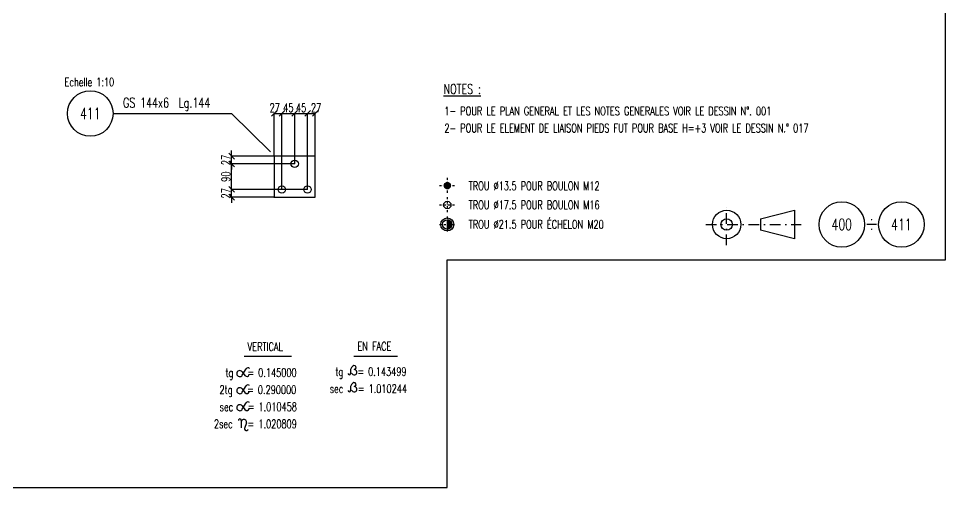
# Model space of a CAD drawing. Extents: x 161763 to 177983, y -148739 to -137259.
# Drawn here: x 171470 to 177983, y -148739 to -145445 of the extents above; entities that cross this region are included whole.
import ezdxf
from ezdxf.enums import TextEntityAlignment as Align

# ---------------------------------------------------------------- set-up
doc = ezdxf.new("R2010")
doc.units = 0
doc.header["$LTSCALE"] = 150
doc.header["$MEASUREMENT"] = 0
doc.linetypes.add('DASHDOT', pattern=[1, 0.5, -0.25, 0, -0.25])
doc.layers.get('0').update_dxf_attribs({"linetype": 'CONTINUOUS'})
for name, color, linetype in [('BOLLINI_1', 7, 'CONTINUOUS'), ('FORI', 2, 'CONTINUOUS'), ('LINEA-MEDIA', 7, 'CONTINUOUS'), ('LINEE_PIASTRE', 2, 'CONTINUOUS'), ('LM', 7, 'CONTINUOUS'), ('LS', 7, 'CONTINUOUS'), ('MZ', 6, 'DASHDOT'), ('NOTATION', 2, 'CONTINUOUS'), ('PIASTRE', 5, 'CONTINUOUS'), ('SEZIONI', 6, 'CONTINUOUS')]:
    doc.layers.add(name, color=color, linetype=linetype)
doc.styles.add('QUOTE', font='ROMANS8.SHX', dxfattribs={"width": 0.7})
doc.styles.add('RQL', font='ROMANS8.SHX', dxfattribs={"width": 0.7})
doc.styles.add('RS', font='ROMANS8.shx', dxfattribs={"width": 0.7})
doc.styles.get("Standard").update_dxf_attribs({"font": 'ROMANS8.SHX', "width": 0.7})
doc.dimstyles.new('TRATTO', dxfattribs={"dimscale": 0, "dimtxt": 60, "dimasz": 40, "dimexe": 0, "dimexo": 0, "dimgap": 10, "dimtad": 1, "dimrnd": 0.5, "dimdsep": 46, "dimtxsty": 'RS', "dimblk1": 'OBLIQUE', "dimblk2": 'OBLIQUE', "dimsah": 1, "dimcen": 0.09, "dimclrd": 2, "dimclre": 2, "dimclrt": 7, "dimadec": 0, "dimazin": 0, "dimtfac": 1, "dimtix": 1, "dimtmove": 2, "dimatfit": 3, "dimfxl": 1, "dimtolj": 1, "dimtzin": 0, "dimarcsym": 0})

# ---------------------------------------------------------------- blocks, each defined once
blk = doc.blocks.new('xxx')
blk.add_circle((0, 0), 8)
at = {"color": 3, "style": 'RQL', "width": 0.7}
blk.add_attdef('POS', text='', height=4, dxfattribs=at).set_placement((0, 0), align=Align.MIDDLE)
at = {"style": 'RQL', "width": 0.7, "flags": 1}
for tag, p in [('POS1', (-0.39, -5.42)), ('TIPO', (-0.39, -8.66))]:
    blk.add_attdef(tag, p, '', height=2, dxfattribs=at)
blk = doc.blocks.new('12')
at = {"color": 0}
for p, q in [((-1, 0.06), (-0.06, 1)), ((-1, 0.01), (-0.01, 1)), ((-1, -0.03), (0.03, 1)), ((-1, -0.07), (0.07, 1)), ((0.09, -1), (-1, 0.09)), ((0.05, -1), (-1, 0.05)), ((0, -1), (-1, 0)), ((-0.99, 0.16), (-0.16, 0.99)), ((-0.99, 0.11), (-0.11, 0.99)), ((-0.99, -0.11), (0.11, 0.99)), ((-0.99, -0.15), (0.15, 0.99)), ((0.17, -0.99), (-0.99, 0.17)), ((0.13, -0.99), (-0.99, 0.13)), ((-0.98, 0.22), (-0.22, 0.98)), ((-0.98, -0.19), (0.19, 0.98)), ((0.21, -0.98), (-0.98, 0.21)), ((-0.97, -0.23), (0.23, 0.97)), ((0.24, -0.97), (-0.97, 0.24)), ((-0.96, 0.28), (-0.28, 0.96)), ((-0.96, -0.27), (0.27, 0.96)), ((0.28, -0.96), (-0.96, 0.28)), ((-0.95, -0.3), (0.3, 0.95)), ((0.31, -0.95), (-0.95, 0.31)), ((-0.94, 0.34), (-0.34, 0.94)), ((-0.94, -0.33), (0.33, 0.94)), ((0.35, -0.94), (-0.94, 0.35)), ((-0.93, -0.37), (0.37, 0.93)), ((0.38, -0.93), (-0.93, 0.38)), ((-0.92, -0.4), (0.4, 0.92)), ((-0.91, 0.42), (-0.42, 0.91)), ((0.41, -0.91), (-0.91, 0.41)), ((-0.9, -0.43), (0.43, 0.9)), ((0.44, -0.9), (-0.9, 0.44)), ((-0.89, -0.46), (0.46, 0.89)), ((0.47, -0.88), (-0.88, 0.47)), ((-0.87, -0.49), (0.49, 0.87)), ((0.5, -0.87), (-0.87, 0.5)), ((-0.86, 0.52), (-0.52, 0.86)), ((-0.86, -0.52), (0.52, 0.86)), ((0.53, -0.85), (-0.85, 0.53)), ((-0.84, -0.54), (0.54, 0.84)), ((0.55, -0.83), (-0.83, 0.55)), ((-0.82, -0.57), (0.57, 0.82)), ((0.58, -0.81), (-0.81, 0.58)), ((-0.8, -0.6), (0.6, 0.8)), ((0.61, -0.79), (-0.79, 0.61)), ((-0.78, -0.62), (0.62, 0.78)), ((0.63, -0.78), (-0.78, 0.63)), ((-0.76, -0.65), (0.65, 0.76)), ((0.66, -0.75), (-0.75, 0.66)), ((-0.74, -0.67), (0.67, 0.74)), ((0.68, -0.73), (-0.73, 0.68)), ((-0.72, -0.69), (0.69, 0.72)), ((0.7, -0.71), (-0.71, 0.7)), ((-0.7, -0.72), (0.72, 0.7)), ((0.73, -0.69), (-0.69, 0.73)), ((0.75, -0.67), (-0.67, 0.75)), ((-0.67, -0.74), (0.74, 0.67)), ((-0.65, -0.76), (0.76, 0.65)), ((0.77, -0.64), (-0.64, 0.77)), ((-0.63, -0.78), (0.78, 0.63)), ((0.79, -0.62), (-0.62, 0.79)), ((-0.6, -0.8), (0.8, 0.6)), ((0.81, -0.59), (-0.59, 0.81)), ((-0.57, -0.82), (0.82, 0.57)), ((0.83, -0.56), (-0.56, 0.83)), ((-0.55, -0.84), (0.84, 0.55)), ((0.84, -0.54), (-0.54, 0.84)), ((-0.52, -0.85), (0.85, 0.52)), ((0.86, -0.51), (-0.51, 0.86)), ((-0.49, -0.87), (0.87, 0.49)), ((0.88, -0.48), (-0.48, 0.88)), ((-0.46, -0.89), (0.89, 0.46)), ((0.89, -0.45), (-0.45, 0.89)), ((-0.43, -0.9), (0.9, 0.43)), ((0.91, -0.42), (-0.42, 0.91)), ((-0.4, -0.92), (0.92, 0.4)), ((0.92, -0.39), (-0.39, 0.92)), ((-0.37, -0.93), (0.93, 0.37)), ((0.93, -0.36), (-0.36, 0.93)), ((-0.34, -0.94), (0.94, 0.34)), ((0.95, -0.33), (-0.33, 0.95)), ((-0.3, -0.95), (0.95, 0.3)), ((0.96, -0.29), (-0.29, 0.96)), ((-0.27, -0.96), (0.96, 0.27)), ((0.97, -0.26), (-0.26, 0.97)), ((-0.23, -0.97), (0.97, 0.23)), ((0.98, -0.22), (-0.22, 0.98)), ((-0.2, -0.98), (0.98, 0.2)), ((0.98, -0.18), (-0.18, 0.98)), ((-0.16, -0.99), (0.99, 0.16)), ((0.99, -0.14), (-0.14, 0.99)), ((-0.12, -0.99), (0.99, 0.12)), ((0.99, -0.1), (-0.1, 0.99)), ((-0.08, -1), (1, 0.08)), ((1, -0.06), (-0.06, 1)), ((-0.04, -1), (1, 0.04)), ((1, -0.02), (-0.02, 1)), ((1, 0.02), (0.02, 1)), ((1, 0.07), (0.07, 1)), ((0.99, 0.12), (0.12, 0.99)), ((0.98, 0.17), (0.17, 0.98)), ((0.97, 0.23), (0.23, 0.97)), ((0.96, 0.29), (0.29, 0.96)), ((0.93, 0.36), (0.36, 0.93)), ((0.9, 0.44), (0.44, 0.9)), ((0.84, 0.55), (0.55, 0.84)), ((-0.04, -1), (-1, -0.04)), ((-0.09, -1), (-1, -0.09)), ((-0.14, -0.99), (-0.99, -0.14)), ((-0.2, -0.98), (-0.98, -0.2)), ((-0.25, -0.97), (-0.97, -0.25)), ((-0.32, -0.95), (-0.95, -0.32)), ((-0.39, -0.92), (-0.92, -0.39)), ((-0.48, -0.88), (-0.88, -0.48)), ((-0.6, -0.8), (-0.8, -0.6)), ((0.01, -1), (1, -0.01)), ((0.05, -1), (1, -0.05)), ((0.1, -0.99), (0.99, -0.1)), ((0.15, -0.99), (0.99, -0.15)), ((0.21, -0.98), (0.98, -0.21)), ((0.27, -0.96), (0.96, -0.27)), ((0.33, -0.94), (0.94, -0.33)), ((0.41, -0.91), (0.91, -0.41)), ((0.5, -0.87), (0.87, -0.5)), ((0.66, -0.75), (0.75, -0.66))]:
    blk.add_line(p, q, dxfattribs=at)
blk.add_circle((0, 0), 1)
blk = doc.blocks.new('16')
blk.add_circle((0, 0), 1)
blk = doc.blocks.new('20')
at = {"color": 0}
for p, q in [((0, 0.98), (0.02, 1)), ((0, 0.94), (0.06, 1)), ((1, -0.01), (0, 0.99)), ((0, 0.89), (0.1, 0.99)), ((0, 0.85), (0.14, 0.99)), ((0, 0.8), (0.18, 0.98)), ((0, 0.76), (0.22, 0.98)), ((0, 0.71), (0.25, 0.97)), ((0, 0.67), (0.29, 0.96)), ((1, -0.05), (0, 0.95)), ((0, 0.62), (0.32, 0.95)), ((0, 0.58), (0.36, 0.93)), ((0, 0.53), (0.39, 0.92)), ((0, 0.49), (0.42, 0.91)), ((1, -0.09), (0, 0.9)), ((0, 0.44), (0.45, 0.89)), ((0, 0.4), (0.48, 0.88)), ((0.99, -0.13), (0, 0.86)), ((0, 0.35), (0.51, 0.86)), ((0, 0.31), (0.54, 0.84)), ((0, 0.26), (0.56, 0.83)), ((0.99, -0.17), (0, 0.81)), ((0, 0.22), (0.59, 0.81)), ((0, 0.17), (0.61, 0.79)), ((0.98, -0.21), (0, 0.77)), ((0, 0.13), (0.64, 0.77)), ((0, 0.08), (0.66, 0.75)), ((0, 0.04), (0.69, 0.73)), ((0.97, -0.25), (0, 0.72)), ((0, -0.01), (0.71, 0.7)), ((0.96, -0.28), (0, 0.68)), ((0, -0.05), (0.73, 0.68)), ((0, -0.1), (0.75, 0.66)), ((0.95, -0.32), (0, 0.63)), ((0, -0.14), (0.77, 0.63)), ((0, -0.19), (0.79, 0.61)), ((0.94, -0.35), (0, 0.59)), ((0, -0.23), (0.81, 0.58)), ((0, -0.28), (0.83, 0.56)), ((0.92, -0.38), (0, 0.54)), ((0, -0.32), (0.85, 0.53)), ((0.91, -0.41), (0, 0.5)), ((0, -0.36), (0.87, 0.5)), ((0, -0.41), (0.88, 0.47)), ((0.9, -0.44), (0, 0.45)), ((0, -0.45), (0.9, 0.44)), ((0.88, -0.47), (0, 0.41)), ((0, -0.5), (0.91, 0.41)), ((0, -0.54), (0.92, 0.38)), ((0.87, -0.5), (0, 0.36)), ((0, -0.59), (0.94, 0.35)), ((0.85, -0.53), (0, 0.32)), ((0, -0.63), (0.95, 0.31)), ((0, -0.68), (0.96, 0.28)), ((0.83, -0.56), (0, 0.27)), ((0, -0.72), (0.97, 0.25)), ((0.81, -0.58), (0, 0.23)), ((0, -0.77), (0.98, 0.21)), ((0.79, -0.61), (0, 0.18)), ((0, -0.81), (0.99, 0.17)), ((0.77, -0.63), (0, 0.14)), ((0, -0.86), (0.99, 0.13)), ((0.75, -0.66), (0, 0.09)), ((0, -0.9), (1, 0.09)), ((0.73, -0.68), (0, 0.05)), ((0, -0.95), (1, 0.05)), ((0.71, -0.7), (0, 0.01)), ((0, -0.99), (1, 0.01)), ((1, 0.04), (0.04, 1)), ((1, 0.09), (0.09, 1)), ((0.99, 0.14), (0.14, 0.99)), ((0.98, 0.19), (0.19, 0.98)), ((0.97, 0.25), (0.25, 0.97)), ((0.95, 0.31), (0.31, 0.95)), ((0.92, 0.38), (0.38, 0.92)), ((0.88, 0.47), (0.47, 0.88)), ((0.81, 0.59), (0.59, 0.81)), ((0.69, -0.73), (0, -0.04)), ((0.66, -0.75), (0, -0.08)), ((0.64, -0.77), (0, -0.13)), ((0.61, -0.79), (0, -0.17)), ((0.59, -0.81), (0, -0.22)), ((0.56, -0.83), (0, -0.26)), ((0.54, -0.84), (0, -0.31)), ((0.51, -0.86), (0, -0.35)), ((0.48, -0.88), (0, -0.4)), ((0.45, -0.89), (0, -0.44)), ((0.42, -0.91), (0, -0.49)), ((0.39, -0.92), (0, -0.53)), ((0.36, -0.93), (0, -0.58)), ((0.32, -0.95), (0, -0.62)), ((0.29, -0.96), (0, -0.67)), ((0.25, -0.97), (0, -0.71)), ((0.22, -0.98), (0, -0.76)), ((0.18, -0.98), (0, -0.8)), ((0.14, -0.99), (0, -0.85)), ((0.1, -0.99), (0, -0.89)), ((0.04, -1), (1, -0.04)), ((0.09, -1), (1, -0.09)), ((0.14, -0.99), (0.99, -0.14)), ((0.19, -0.98), (0.98, -0.19)), ((0.25, -0.97), (0.97, -0.25)), ((0.31, -0.95), (0.95, -0.31)), ((0.38, -0.92), (0.92, -0.38)), ((0.47, -0.88), (0.88, -0.47)), ((0.59, -0.81), (0.81, -0.59))]:
    blk.add_line(p, q, dxfattribs=at)
blk.add_line((0, 1), (0, -1))
blk.add_circle((0, 0), 1)
blk = doc.blocks.new('MRKR_98')
blk.add_point((0, 0))
at = {"color": 7, "style": 'QUOTE', "width": 0.5, "flags": 1}
for tag, p in [('TI', (3.7, 6.8)), ('NFORI', (3.7, 5.3)), ('AUX2', (3.7, 4.9)), ('FAM', (3.7, 4.5)), ('AUX1', (3.7, 4.2)), ('COMMESSA', (3.7, 3.8)), ('SPESSORE', (3.7, 2.5)), ('SV', (3.7, 1.8)), ('QUA', (3.7, 1.1)), ('DI_S', (3.7, 6.4)), ('D_S', (3.7, 6)), ('E_S', (3.7, 5.7)), ('MD', (3.7, 3.5)), ('MP', (3.7, 3.2)), ('LARGHEZZA', (3.7, 2.8)), ('NP', (3.7, 2.1)), ('PESO', (3.7, 1.4)), ('LUN', (3.7, 0.8)), ('PROF', (3.7, 0.4)), ('POS', (3.7, 0.1))]:
    blk.add_attdef(tag, p, '', height=0.2, dxfattribs=at)
at = {"color": 7, "flags": 1}
for tag, p in [('LAV1', (5.3, 6.9)), ('LAV2', (5.3, 6.5)), ('LAV3', (5.3, 6.2)), ('LAV4', (5.3, 5.9)), ('LAV5', (5.3, 5.5)), ('LAV6', (5.3, 5.2)), ('LAV7', (5.3, 4.9)), ('LAV8', (5.3, 4.5)), ('LAV9', (5.3, 4.2)), ('LAV10', (5.3, 3.9))]:
    blk.add_attdef(tag, p, '', height=0.2, dxfattribs=at)
blk = doc.blocks.new('_OBLIQUE')
at = {"color": 0, "linetype": 'ByBlock'}
blk.add_line((-0.5, -0.5), (0.5, 0.5), dxfattribs=at)
blk = doc.blocks.new('*D40')
at = {"layer": 'SEZIONI', "color": 2, "lineweight": -2, "transparency": 16777216}
for p, q in [((172966.7, -146645.6), (172966.7, -146605.6)), ((173500.7, -146645.6), (172966.7, -146645.6)), ((172966.7, -146699.6), (172966.7, -146645.6)), ((173266.7, -146699.6), (172966.7, -146699.6)), ((172966.7, -146699.6), (172966.7, -146739.6))]:
    blk.add_line(p, q, dxfattribs=at)
at = {"layer": 'SEZIONI', "color": 2, "lineweight": -2, "transparency": 16777216, "xscale": 40, "yscale": 40, "zscale": 40}
for p, rotation in [((172966.7, -146645.6), 270), ((172966.7, -146699.6), 90)]:
    blk.add_blockref('_OBLIQUE', p, dxfattribs=dict(at, rotation=rotation))
at = {"layer": 'SEZIONI', "color": 7, "transparency": 16777216, "insert": (172926.7, -146672.6), "char_height": 60, "attachment_point": 5, "rotation": 90, "style": 'RS'}
blk.add_mtext('\\A1;27', dxfattribs=at)
blk = doc.blocks.new('*D41')
at = {"layer": 'SEZIONI', "color": 2, "lineweight": -2, "transparency": 16777216}
for p, q in [((173410.7, -146465.6), (172966.7, -146465.6)), ((172966.7, -146645.6), (172966.7, -146465.6)), ((173500.7, -146645.6), (172966.7, -146645.6))]:
    blk.add_line(p, q, dxfattribs=at)
at = {"layer": 'SEZIONI', "color": 2, "lineweight": -2, "transparency": 16777216, "xscale": 40, "yscale": 40, "zscale": 40}
for p, rotation in [((172966.7, -146465.6), 90), ((172966.7, -146645.6), 270)]:
    blk.add_blockref('_OBLIQUE', p, dxfattribs=dict(at, rotation=rotation))
at = {"layer": 'SEZIONI', "color": 7, "transparency": 16777216, "insert": (172926.7, -146555.6), "char_height": 60, "attachment_point": 5, "rotation": 90, "style": 'RS'}
blk.add_mtext('\\A1;90', dxfattribs=at)
blk = doc.blocks.new('*D42')
at = {"layer": 'SEZIONI', "color": 2, "lineweight": -2, "transparency": 16777216}
for p, q in [((172966.7, -146411.6), (172966.7, -146371.6)), ((173266.7, -146411.6), (172966.7, -146411.6)), ((172966.7, -146465.6), (172966.7, -146411.6)), ((173410.7, -146465.6), (172966.7, -146465.6)), ((172966.7, -146465.6), (172966.7, -146505.6))]:
    blk.add_line(p, q, dxfattribs=at)
at = {"layer": 'SEZIONI', "color": 2, "lineweight": -2, "transparency": 16777216, "xscale": 40, "yscale": 40, "zscale": 40}
for p, rotation in [((172966.7, -146411.6), 270), ((172966.7, -146465.6), 90)]:
    blk.add_blockref('_OBLIQUE', p, dxfattribs=dict(at, rotation=rotation))
at = {"layer": 'SEZIONI', "color": 7, "transparency": 16777216, "insert": (172926.7, -146438.6), "char_height": 60, "attachment_point": 5, "rotation": 90, "style": 'RS'}
blk.add_mtext('\\A1;27', dxfattribs=at)
blk = doc.blocks.new('*D43')
at = {"layer": 'SEZIONI', "color": 2, "lineweight": -2, "transparency": 16777216}
for p, q in [((173266.7, -146411.6), (173266.7, -146111.6)), ((173266.7, -146111.6), (173320.7, -146111.6)), ((173320.7, -146645.6), (173320.7, -146111.6))]:
    blk.add_line(p, q, dxfattribs=at)
at = {"layer": 'SEZIONI', "color": 2, "lineweight": -2, "transparency": 16777216, "xscale": 40, "yscale": 40, "zscale": 40, "rotation": 180}
blk.add_blockref('_OBLIQUE', (173266.7, -146111.6), dxfattribs=at)
at = {"layer": 'SEZIONI', "color": 2, "lineweight": -2, "transparency": 16777216, "xscale": 40, "yscale": 40, "zscale": 40}
blk.add_blockref('_OBLIQUE', (173320.7, -146111.6), dxfattribs=at)
at = {"layer": 'SEZIONI', "color": 7, "transparency": 16777216, "insert": (173270.3, -146071.6), "char_height": 60, "attachment_point": 5, "style": 'RS'}
blk.add_mtext('\\A1;27', dxfattribs=at)
blk = doc.blocks.new('*D44')
at = {"layer": 'SEZIONI', "color": 2, "lineweight": -2, "transparency": 16777216}
for p, q in [((173320.7, -146645.6), (173320.7, -146111.6)), ((173320.7, -146111.6), (173410.7, -146111.6)), ((173410.7, -146465.6), (173410.7, -146111.6))]:
    blk.add_line(p, q, dxfattribs=at)
at = {"layer": 'SEZIONI', "color": 2, "lineweight": -2, "transparency": 16777216, "xscale": 40, "yscale": 40, "zscale": 40, "rotation": 180}
blk.add_blockref('_OBLIQUE', (173320.7, -146111.6), dxfattribs=at)
at = {"layer": 'SEZIONI', "color": 2, "lineweight": -2, "transparency": 16777216, "xscale": 40, "yscale": 40, "zscale": 40}
blk.add_blockref('_OBLIQUE', (173410.7, -146111.6), dxfattribs=at)
at = {"layer": 'SEZIONI', "color": 7, "transparency": 16777216, "insert": (173365.7, -146071.6), "char_height": 60, "attachment_point": 5, "style": 'RS'}
blk.add_mtext('\\A1;45', dxfattribs=at)
blk = doc.blocks.new('*D45')
at = {"layer": 'SEZIONI', "color": 2, "lineweight": -2, "transparency": 16777216}
for p, q in [((173410.7, -146465.6), (173410.7, -146111.6)), ((173410.7, -146111.6), (173500.7, -146111.6)), ((173500.7, -146645.6), (173500.7, -146111.6))]:
    blk.add_line(p, q, dxfattribs=at)
at = {"layer": 'SEZIONI', "color": 2, "lineweight": -2, "transparency": 16777216, "xscale": 40, "yscale": 40, "zscale": 40, "rotation": 180}
blk.add_blockref('_OBLIQUE', (173410.7, -146111.6), dxfattribs=at)
at = {"layer": 'SEZIONI', "color": 2, "lineweight": -2, "transparency": 16777216, "xscale": 40, "yscale": 40, "zscale": 40}
blk.add_blockref('_OBLIQUE', (173500.7, -146111.6), dxfattribs=at)
at = {"layer": 'SEZIONI', "color": 7, "transparency": 16777216, "insert": (173455.7, -146071.6), "char_height": 60, "attachment_point": 5, "style": 'RS'}
blk.add_mtext('\\A1;45', dxfattribs=at)
blk = doc.blocks.new('*D46')
at = {"layer": 'SEZIONI', "color": 2, "lineweight": -2, "transparency": 16777216}
for p, q in [((173500.7, -146645.6), (173500.7, -146111.6)), ((173500.7, -146111.6), (173554.7, -146111.6)), ((173554.7, -146411.6), (173554.7, -146111.6))]:
    blk.add_line(p, q, dxfattribs=at)
at = {"layer": 'SEZIONI', "color": 2, "lineweight": -2, "transparency": 16777216, "xscale": 40, "yscale": 40, "zscale": 40, "rotation": 180}
blk.add_blockref('_OBLIQUE', (173500.7, -146111.6), dxfattribs=at)
at = {"layer": 'SEZIONI', "color": 2, "lineweight": -2, "transparency": 16777216, "xscale": 40, "yscale": 40, "zscale": 40}
blk.add_blockref('_OBLIQUE', (173554.7, -146111.6), dxfattribs=at)
at = {"layer": 'SEZIONI', "color": 7, "transparency": 16777216, "insert": (173560.7, -146071.6), "char_height": 60, "attachment_point": 5, "style": 'RS'}
blk.add_mtext('\\A1;27', dxfattribs=at)

msp = doc.modelspace()

# ---------------------------------------------------------------- linework, layer by layer
at = {"color": 0}
for p, q in [((176682.568, -146851.395), (176923.005, -146791.395)), ((176682.568, -146851.395), (176682.568, -146931.395)), ((176923.005, -146791.395), (176923.005, -146991.395)), ((176923.005, -146991.395), (176682.568, -146931.395))]:
    msp.add_line(p, q, dxfattribs=at)
for radius in [100, 40]:
    msp.add_circle((176445.296, -146891.395), radius, dxfattribs=at)
at = {"layer": 'LINEA-MEDIA'}
for p, q in [((173055.45, -147817.733), (173386.97, -147817.733)), ((173826.828, -147817.733), (174133.791, -147817.733)), ((173041.119, -147926.347), (173060.973, -147952.61)), ((173042.439, -147949.754), (173069.103, -147904.725)), ((173042.439, -148069.926), (173069.103, -148024.897)), ((173041.119, -148046.52), (173060.973, -148072.782)), ((173042.439, -148189.598), (173069.103, -148144.569)), ((173041.119, -148166.192), (173060.973, -148192.454)), ((173035.568, -148267.594), (173035.568, -148320.084)), ((173070.765, -148284.863), (173058.7, -148323.613))]:
    msp.add_line(p, q, dxfattribs=at)
for centre, radius, start, end in [((173853.452, -147924.427), 51.996, 132.1410417, 193.7786336), ((173828.369, -147895.623), 13.827, 270, 135.1576665), ((173024.337, -147939.035), 21.038, 37.0889899, 329.3681632), ((173074.47, -147942.406), 16.92, 217.0889899, 345.8511132), ((173081.274, -147911.932), 14.145, 36.9355706, 149.3681632), ((173794.173, -147938.398), 8.921, 179.9062053, 10.2446052), ((173828.369, -147928.808), 19.358, 200.7226068, 90), ((173081.274, -148032.104), 14.145, 36.9355706, 149.3681632), ((173853.452, -148044.015), 51.996, 132.1410417, 193.7786336), ((173828.369, -148015.211), 13.827, 270, 135.1576665), ((173024.337, -148059.207), 21.038, 37.0889899, 329.3681632), ((173074.47, -148062.579), 16.92, 217.0889899, 345.8511132), ((173794.173, -148057.986), 8.921, 179.9062053, 10.2446052), ((173828.369, -148048.396), 19.358, 200.7226068, 90), ((173081.274, -148151.776), 14.145, 36.9355706, 149.3681632), ((173024.337, -148178.879), 21.038, 37.0889899, 329.3681632), ((173074.47, -148182.25), 16.92, 217.0889899, 345.8511132), ((173025.495, -148266.854), 10.074, 355.786368, 189.3997672), ((173053.481, -148279.481), 18.103, 342.7049799, 171.6817157), ((173070.46, -148327.274), 12.317, 162.7049799, 355.0070867)]:
    msp.add_arc(centre, radius, start, end, dxfattribs=at)
at = {"layer": 'LINEE_PIASTRE'}
for p, q in [((173554.658, -146411.562), (173266.658, -146411.562)), ((173266.658, -146411.562), (173266.658, -146699.562)), ((173554.658, -146699.562), (173554.658, -146411.562)), ((173266.658, -146699.562), (173554.658, -146699.562))]:
    msp.add_line(p, q, dxfattribs=at)
at = {"layer": 'LS', "color": 6}
msp.add_line((172134.39, -146111.562), (172966.658, -146111.562), dxfattribs=at)
at = {"layer": 'LS', "color": 0}
msp.add_line((177497.405, -146891.395), (177430.07, -146891.395), dxfattribs=at)
at = {"layer": 'LS', "color": 8}
msp.add_lwpolyline([(161762.683, -137258.972), (161762.683, -148738.972), (174482.683, -148738.972), (174482.683, -147138.972), (177982.683, -147138.972), (177982.683, -137258.972), (161762.683, -137258.972)], close=True, dxfattribs=at)
at = {"layer": 'LS', "color": 6}
msp.add_lwpolyline([(173240.534, -146380.167), (172966.658, -146111.562)], dxfattribs=at)
at = {"layer": 'LS', "color": 0, "const_width": 4.5}
for points in [[(177460.988, -146857.727, 1), (177466.488, -146857.727, 1)], [(177460.988, -146925.062, 1), (177466.488, -146925.062, 1)]]:
    msp.add_lwpolyline(points, format="xyb", close=True, dxfattribs=at)
at = {"layer": 'LS', "color": 0}
msp.add_circle((174482.683, -146891.395), 45.935, dxfattribs=at)
at = {"layer": 'MZ', "ltscale": 0.2}
for p, q in [((174482.683, -146562.882), (174482.683, -146672.601)), ((174427.824, -146617.741), (174537.542, -146617.741)), ((174482.683, -146699.709), (174482.683, -146809.427)), ((174482.683, -146699.709), (174482.683, -146809.427)), ((174427.824, -146754.568), (174537.542, -146754.568)), ((174427.824, -146754.568), (174537.542, -146754.568)), ((174482.683, -146836.536), (174482.683, -146946.254)), ((174427.824, -146891.395), (174537.542, -146891.395))]:
    msp.add_line(p, q, dxfattribs=at)
at = {"layer": 'MZ'}
for p, q in [((176445.296, -147038.002), (176445.296, -146744.788)), ((176298.689, -146891.395), (176968.199, -146891.395))]:
    msp.add_line(p, q, dxfattribs=at)

# ---------------------------------------------------------------- block references
at = {"layer": 'BOLLINI_1'}
for p, xscale, yscale, zscale, values in [((171974.39, -146111.562), 20, 20, 20, {'POS': '411'}), ((177254.175, -146891.395), 19.9979999999973, 19.9979999999973, 19.9979999999973, {'POS': '400'}), ((177673.301, -146891.395), 19.9979999999973, 19.9979999999973, 19.9979999999973, {'POS': '411'})]:
    msp.add_blockref('xxx', p, dxfattribs=dict(at, xscale=xscale, yscale=yscale, zscale=zscale)).add_auto_attribs(values)
at = {"layer": 'FORI', "xscale": 26, "yscale": 26, "zscale": 26}
msp.add_blockref('16', (173410.658, -146465.562), dxfattribs=at)
at = {"layer": 'FORI', "xscale": 26, "yscale": 26, "zscale": 26, "rotation": 45.00000000000658}
for p in [(173320.658, -146645.562), (173500.658, -146645.562)]:
    msp.add_blockref('16', p, dxfattribs=at)
at = {"layer": 'LM'}
for name, p, xscale, yscale, zscale, rotation in [('12', (174482.683, -146617.741), 20.79999999947743, 20.79999999947743, 20.79999999947743, 344.7569620653314), ('16', (174482.683, -146754.568), 26.00000000012995, 26.00000000012995, 26.00000000012995, 280.755082505952)]:
    msp.add_blockref(name, p, dxfattribs=dict(at, xscale=xscale, yscale=yscale, zscale=zscale, rotation=rotation))
at = {"layer": 'LM', "xscale": 32.90000000036427, "yscale": 32.90000000036427, "zscale": 32.90000000036427}
msp.add_blockref('20', (174482.683, -146891.395), dxfattribs=at)
at = {"layer": 'PIASTRE'}
ref = msp.add_blockref('MRKR_98', (173266.658, -146699.562), dxfattribs=dict(at, xscale=2, yscale=2, zscale=2))
ref.add_attrib('PROF', 'GS 144x6  Lg.144', (172204.871, -146070.857), dxfattribs={"layer": '0', "color": 2, "height": 70, "style": 'QUOTE', "width": 0.7})

# ---------------------------------------------------------------- texts
at = {"layer": 'LINEA-MEDIA', "style": 'RS', "width": 0.7}
for s, p in [('VERTICAL', (173079.509, -147779.731)), ('EN FACE', (173851.086, -147776.901)), ('tg   = 0.143499', (173696.422, -147955.125)), ('tg   = 0.145000', (172924.121, -147962.368)), ('2tg   = 0.290000', (172882.649, -148082.369)), ('sec   = 1.010244', (173656.595, -148075.126)), ('sec   = 1.010458', (172883.091, -148202.371)), ('2sec   = 1.020809', (172843.027, -148322.372))]:
    msp.add_text(s, height=60.0007, dxfattribs=at).set_placement(p)
at = {"layer": 'LM', "color": 0, "style": 'RS', "width": 0.7}
for s, p in [('1- POUR LE PLAN GENERAL ET LES NOTES GENERALES VOIR LE DESSIN N%%D. 001', (174462.44, -146124.587)), ('2- POUR LE ELEMENT DE LIAISON PIEDS FUT POUR BASE H=+3 VOIR LE DESSIN N.° 017', (174462.44, -146244.587))]:
    msp.add_text(s, height=60, dxfattribs=at).set_placement(p)
at = {"layer": 'LM', "linetype": 'ByBlock', "style": 'RS', "width": 0.7}
for s, p in [('TROU %%C13.5 POUR BOULON M12', (174632.962, -146650.302)), ('TROU %%C17.5 POUR BOULON M16', (174633.001, -146784.085)), ('TROU %%C21.5 POUR ÉCHELON M20', (174632.975, -146920.911))]:
    msp.add_text(s, height=60, dxfattribs=at).set_placement(p)
at = {"layer": 'LS', "color": 7, "style": 'RS', "width": 0.7}
msp.add_text('Echelle 1:10', height=60, dxfattribs=at).set_placement((171793.21, -145920.484))
at = {"layer": 'NOTATION', "color": 0, "style": 'RS', "width": 0.7}
msp.add_text('%%uNOTES :', height=70, dxfattribs=at).set_placement((174456.284, -145974.785))

# ---------------------------------------------------------------- dimensions: what is measured, and where the dimension line sits
at = {"layer": 'SEZIONI'}
for base, p1, p2, picture, middle in [((173320.658, -146111.562), (173266.658, -146411.562), (173320.658, -146645.562), '*D43', (173270.257, -146071.562)), ((173554.658, -146111.562), (173500.658, -146645.562), (173554.658, -146411.562), '*D46', (173560.696, -146071.562))]:
    dim = msp.add_linear_dim(base=base, p1=p1, p2=p2, text='27', dimstyle='TRATTO', override={"dimscale": 1}, dxfattribs=at)
    dim.commit()
    dim.dimension.update_dxf_attribs({"geometry": picture, "text_midpoint": middle, "dimtype": 160})
for base, p1, p2, picture, middle in [((173410.658, -146111.562), (173320.658, -146645.562), (173410.658, -146465.562), '*D44', (173365.658, -146071.562)), ((173500.658, -146111.562), (173410.658, -146465.562), (173500.658, -146645.562), '*D45', (173455.658, -146071.562))]:
    dim = msp.add_linear_dim(base=base, p1=p1, p2=p2, text='45', dimstyle='TRATTO', override={"dimscale": 1}, dxfattribs=at)
    dim.commit()
    dim.dimension.update_dxf_attribs({"geometry": picture, "text_midpoint": middle})
for base, p1, p2, text, picture, middle in [((172966.658, -146411.562), (173410.658, -146465.562), (173266.658, -146411.562), '27', '*D42', (172926.658, -146438.562)), ((172966.658, -146465.562), (173500.658, -146645.562), (173410.658, -146465.562), '90', '*D41', (172926.658, -146555.562)), ((172966.658, -146645.562), (173266.658, -146699.562), (173500.658, -146645.562), '27', '*D40', (172926.658, -146672.562))]:
    dim = msp.add_linear_dim(base=base, p1=p1, p2=p2, angle=90, text=text, dimstyle='TRATTO', override={"dimscale": 1}, dxfattribs=at)
    dim.commit()
    dim.dimension.update_dxf_attribs({"geometry": picture, "text_midpoint": middle})

doc.saveas('drawing.dxf')
